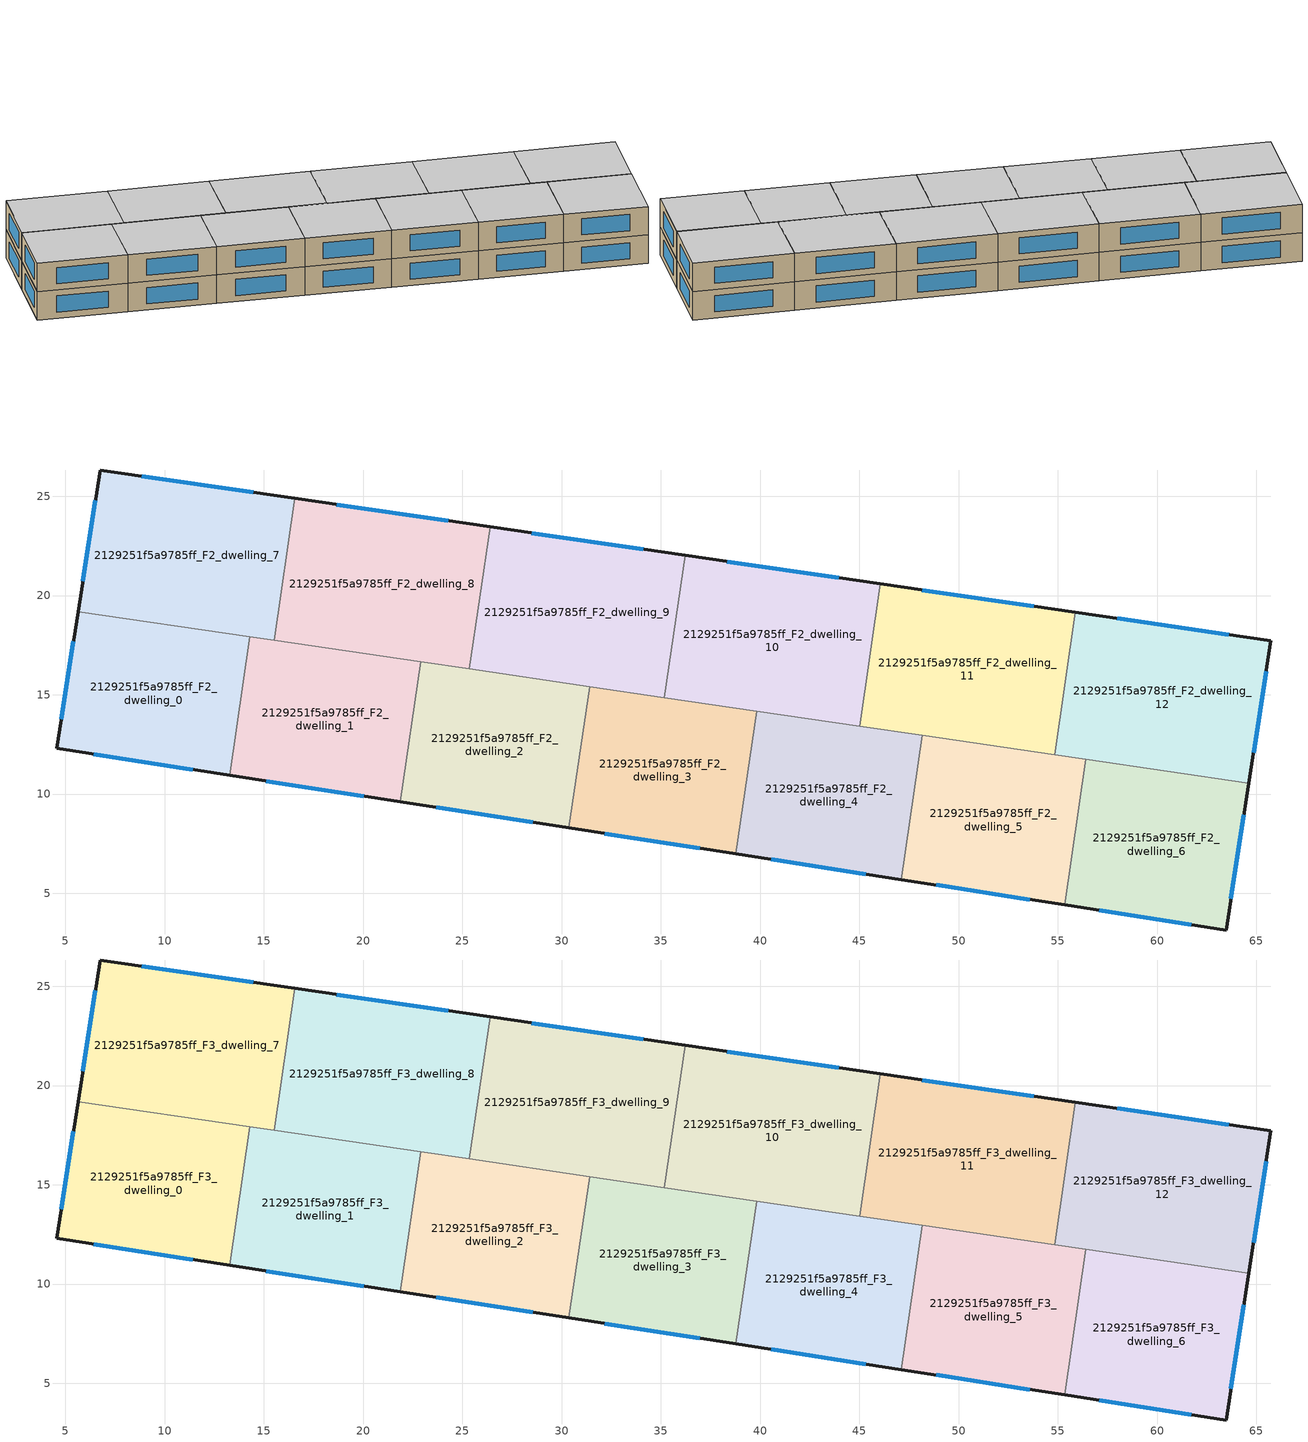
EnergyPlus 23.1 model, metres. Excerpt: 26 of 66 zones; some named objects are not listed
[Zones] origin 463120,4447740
2129251f5a9785ff_F2_dwelling_0
 floor to 2129251f5a9785ff_F1_dwelling_0 (EU_floor_Construction): 14.3,17.92 13.28,10.94 4.56,12.3 5.64,19.19 z6
 wall outside (EU_wall_Construction): 5.64,19.19 4.56,12.3 13.28,10.94 z6:9
 wall to 2129251f5a9785ff_F2_dwelling_1 (EU_wall_Construction): 13.28,10.94 14.3,17.92 z6:9
 wall to 2129251f5a9785ff_F2_dwelling_7 (EU_wall_Construction): 14.3,17.92 5.64,19.19 z6:9
 window (EU_Window_Construction): 6.43,12.01 11.41,11.23 / 5.41,17.71 4.79,13.77 z6.64:8.36
2129251f5a9785ff_F2_dwelling_1
 floor to 2129251f5a9785ff_F1_dwelling_1 (EU_floor_Construction): 22.9,16.66 21.87,9.61 13.28,10.94 14.3,17.92 z6
 wall outside (EU_wall_Construction): 13.28,10.94 21.87,9.61 z6:9
 wall to 2129251f5a9785ff_F2_dwelling_2 (EU_wall_Construction): 21.87,9.61 22.9,16.66 z6:9
 wall to 2129251f5a9785ff_F2_dwelling_8 (EU_wall_Construction): 22.9,16.66 15.52,17.74 z6:9
 wall to 2129251f5a9785ff_F2_dwelling_7 (EU_wall_Construction): 15.52,17.74 14.3,17.92 z6:9
 window (EU_Window_Construction): 15.12,10.66 20.03,9.9 z6.64:8.36
2129251f5a9785ff_F2_dwelling_10
 floor to 2129251f5a9785ff_F1_dwelling_10 (EU_floor_Construction): 46.06,20.59 45.01,13.43 35.18,14.87 36.23,22.02 z6
 wall outside (EU_wall_Construction): 46.06,20.59 36.23,22.02 z6:9
 wall to 2129251f5a9785ff_F2_dwelling_11 (EU_wall_Construction): 45.01,13.43 46.06,20.59 z6:9
 wall to 2129251f5a9785ff_F2_dwelling_9 (EU_wall_Construction): 36.23,22.02 35.18,14.87 z6:9
 wall to 2129251f5a9785ff_F2_dwelling_4 (EU_wall_Construction): 39.83,14.19 45.01,13.43 z6:9
 wall to 2129251f5a9785ff_F2_dwelling_3 (EU_wall_Construction): 35.18,14.86 39.83,14.18 z6:9
 window (EU_Window_Construction): 43.95,20.9 38.34,21.72 z6.64:8.36
2129251f5a9785ff_F2_dwelling_11
 floor to 2129251f5a9785ff_F1_dwelling_11 (EU_floor_Construction): 55.88,19.15 54.84,11.99 45.01,13.43 46.06,20.59 z6
 wall outside (EU_wall_Construction): 55.88,19.15 46.06,20.59 z6:9
 wall to 2129251f5a9785ff_F2_dwelling_12 (EU_wall_Construction): 54.84,11.99 55.88,19.15 z6:9
 wall to 2129251f5a9785ff_F2_dwelling_5 (EU_wall_Construction): 48.17,12.97 54.84,11.99 z6:9
 wall to 2129251f5a9785ff_F2_dwelling_4 (EU_wall_Construction): 45.01,13.43 48.17,12.97 z6:9
 window (EU_Window_Construction): 53.78,19.46 48.16,20.28 z6.64:8.36
2129251f5a9785ff_F2_dwelling_12
 floor to 2129251f5a9785ff_F1_dwelling_12 (EU_floor_Construction): 65.73,17.71 64.62,10.56 54.84,11.99 55.88,19.15 z6
 wall outside (EU_wall_Construction): 64.62,10.56 65.73,17.71 55.88,19.15 z6:9
 wall to 2129251f5a9785ff_F2_dwelling_6 (EU_wall_Construction): 56.42,11.76 64.62,10.56 z6:9
 wall to 2129251f5a9785ff_F2_dwelling_5 (EU_wall_Construction): 54.83,11.99 56.42,11.76 z6:9
 window (EU_Window_Construction): 64.86,12.09 65.5,16.18 / 63.62,18.02 57.99,18.85 z6.64:8.36
2129251f5a9785ff_F2_dwelling_2
 floor to 2129251f5a9785ff_F1_dwelling_2 (EU_floor_Construction): 31.41,15.42 30.36,8.29 21.87,9.61 22.9,16.66 z6
 wall outside (EU_wall_Construction): 21.87,9.61 30.36,8.29 z6:9
 wall to 2129251f5a9785ff_F2_dwelling_3 (EU_wall_Construction): 30.36,8.29 31.41,15.42 z6:9
 wall to 2129251f5a9785ff_F2_dwelling_9 (EU_wall_Construction): 31.41,15.42 25.35,16.3 z6:9
 wall to 2129251f5a9785ff_F2_dwelling_8 (EU_wall_Construction): 25.35,16.3 22.9,16.66 z6:9
 window (EU_Window_Construction): 23.69,9.33 28.54,8.57 z6.64:8.36
2129251f5a9785ff_F2_dwelling_3
 floor to 2129251f5a9785ff_F1_dwelling_3 (EU_floor_Construction): 39.83,14.18 38.78,6.99 30.36,8.29 31.41,15.42 z6
 wall outside (EU_wall_Construction): 30.36,8.29 38.78,6.99 z6:9
 wall to 2129251f5a9785ff_F2_dwelling_4 (EU_wall_Construction): 38.78,6.99 39.83,14.18 z6:9
 wall to 2129251f5a9785ff_F2_dwelling_9 (EU_wall_Construction): 35.18,14.87 31.41,15.42 z6:9
 window (EU_Window_Construction): 32.17,8.01 36.97,7.27 z6.64:8.36
2129251f5a9785ff_F2_dwelling_4
 floor to 2129251f5a9785ff_F1_dwelling_4 (EU_floor_Construction): 48.17,12.96 47.1,5.69 38.78,6.99 39.83,14.18 z6
 wall outside (EU_wall_Construction): 38.78,6.99 47.1,5.69 z6:9
 wall to 2129251f5a9785ff_F2_dwelling_5 (EU_wall_Construction): 47.1,5.69 48.17,12.96 z6:9
 window (EU_Window_Construction): 40.56,6.71 45.32,5.97 z6.64:8.36
2129251f5a9785ff_F2_dwelling_5
 floor to 2129251f5a9785ff_F1_dwelling_5 (EU_floor_Construction): 56.42,11.76 55.34,4.41 47.1,5.69 48.17,12.96 z6
 wall outside (EU_wall_Construction): 47.1,5.69 55.34,4.41 z6:9
 wall to 2129251f5a9785ff_F2_dwelling_6 (EU_wall_Construction): 55.34,4.41 56.42,11.76 z6:9
 window (EU_Window_Construction): 48.87,5.42 53.58,4.69 z6.64:8.36
2129251f5a9785ff_F2_dwelling_6
 floor to 2129251f5a9785ff_F1_dwelling_6 (EU_floor_Construction): 64.62,10.56 63.48,3.15 55.34,4.41 56.42,11.76 z6
 wall outside (EU_wall_Construction): 55.34,4.41 63.48,3.15 64.62,10.56 z6:9
 window (EU_Window_Construction): 63.72,4.74 64.38,8.97 / 57.09,4.14 61.73,3.42 z6.64:8.36
2129251f5a9785ff_F2_dwelling_7
 floor to 2129251f5a9785ff_F1_dwelling_7 (EU_floor_Construction): 16.56,24.89 15.52,17.74 5.64,19.19 6.76,26.33 z6
 wall outside (EU_wall_Construction): 16.56,24.89 6.76,26.33 5.64,19.19 z6:9
 wall to 2129251f5a9785ff_F2_dwelling_8 (EU_wall_Construction): 15.52,17.74 16.56,24.89 z6:9
 window (EU_Window_Construction): 6.52,24.8 5.88,20.72 / 14.46,25.2 8.86,26.02 z6.64:8.36
2129251f5a9785ff_F2_dwelling_8
 floor to 2129251f5a9785ff_F1_dwelling_8 (EU_floor_Construction): 26.4,23.46 25.35,16.3 15.52,17.74 16.56,24.89 z6
 wall outside (EU_wall_Construction): 26.4,23.46 16.56,24.89 z6:9
 wall to 2129251f5a9785ff_F2_dwelling_9 (EU_wall_Construction): 25.35,16.3 26.4,23.46 z6:9
 window (EU_Window_Construction): 24.29,23.77 18.67,24.59 z6.64:8.36
2129251f5a9785ff_F2_dwelling_9
 floor to 2129251f5a9785ff_F1_dwelling_9 (EU_floor_Construction): 36.23,22.02 35.18,14.87 25.35,16.3 26.4,23.46 z6
 wall outside (EU_wall_Construction): 36.23,22.02 26.4,23.46 z6:9
 window (EU_Window_Construction): 34.12,22.33 28.5,23.15 z6.64:8.36
2129251f5a9785ff_F3_dwelling_0
 floor to 2129251f5a9785ff_F2_dwelling_0 (EU_floor_Construction): 14.3,17.92 13.28,10.94 4.56,12.3 5.64,19.19 z9
 wall outside (EU_wall_Construction): 5.64,19.19 4.56,12.3 13.28,10.94 z9:12
 wall to 2129251f5a9785ff_F3_dwelling_1 (EU_wall_Construction): 13.28,10.94 14.3,17.92 z9:12
 wall to 2129251f5a9785ff_F3_dwelling_7 (EU_wall_Construction): 14.3,17.92 5.64,19.19 z9:12
 window (EU_Window_Construction): 6.43,12.01 11.41,11.23 / 5.41,17.71 4.79,13.77 z9.64:11.36
 ceiling to 2129251f5a9785ff_F4_dwelling_0 (EU_floor_Construction): 13.28,10.94 14.3,17.92 5.64,19.19 4.56,12.3 z12
2129251f5a9785ff_F3_dwelling_1
 floor to 2129251f5a9785ff_F2_dwelling_1 (EU_floor_Construction): 22.9,16.66 21.87,9.61 13.28,10.94 14.3,17.92 z9
 wall outside (EU_wall_Construction): 13.28,10.94 21.87,9.61 z9:12
 wall to 2129251f5a9785ff_F3_dwelling_2 (EU_wall_Construction): 21.87,9.61 22.9,16.66 z9:12
 wall to 2129251f5a9785ff_F3_dwelling_8 (EU_wall_Construction): 22.9,16.66 15.52,17.74 z9:12
 wall to 2129251f5a9785ff_F3_dwelling_7 (EU_wall_Construction): 15.52,17.74 14.3,17.92 z9:12
 window (EU_Window_Construction): 15.12,10.66 20.03,9.9 z9.64:11.36
 ceiling to 2129251f5a9785ff_F4_dwelling_1 (EU_floor_Construction): 21.87,9.61 22.9,16.66 14.3,17.92 13.28,10.94 z12
2129251f5a9785ff_F3_dwelling_10
 floor to 2129251f5a9785ff_F2_dwelling_10 (EU_floor_Construction): 46.06,20.59 45.01,13.43 35.18,14.87 36.23,22.02 z9
 wall outside (EU_wall_Construction): 46.06,20.59 36.23,22.02 z9:12
 wall to 2129251f5a9785ff_F3_dwelling_11 (EU_wall_Construction): 45.01,13.43 46.06,20.59 z9:12
 wall to 2129251f5a9785ff_F3_dwelling_9 (EU_wall_Construction): 36.23,22.02 35.18,14.87 z9:12
 wall to 2129251f5a9785ff_F3_dwelling_4 (EU_wall_Construction): 39.83,14.19 45.01,13.43 z9:12
 wall to 2129251f5a9785ff_F3_dwelling_3 (EU_wall_Construction): 35.18,14.86 39.83,14.18 z9:12
 window (EU_Window_Construction): 43.95,20.9 38.34,21.72 z9.64:11.36
 ceiling to 2129251f5a9785ff_F4_dwelling_10 (EU_floor_Construction): 45.01,13.43 46.06,20.59 36.23,22.02 35.18,14.87 z12
2129251f5a9785ff_F3_dwelling_11
 floor to 2129251f5a9785ff_F2_dwelling_11 (EU_floor_Construction): 55.88,19.15 54.84,11.99 45.01,13.43 46.06,20.59 z9
 wall outside (EU_wall_Construction): 55.88,19.15 46.06,20.59 z9:12
 wall to 2129251f5a9785ff_F3_dwelling_12 (EU_wall_Construction): 54.84,11.99 55.88,19.15 z9:12
 wall to 2129251f5a9785ff_F3_dwelling_5 (EU_wall_Construction): 48.17,12.97 54.84,11.99 z9:12
 wall to 2129251f5a9785ff_F3_dwelling_4 (EU_wall_Construction): 45.01,13.43 48.17,12.97 z9:12
 window (EU_Window_Construction): 53.78,19.46 48.16,20.28 z9.64:11.36
 ceiling to 2129251f5a9785ff_F4_dwelling_11 (EU_floor_Construction): 54.84,11.99 55.88,19.15 46.06,20.59 45.01,13.43 z12
2129251f5a9785ff_F3_dwelling_12
 floor to 2129251f5a9785ff_F2_dwelling_12 (EU_floor_Construction): 65.73,17.71 64.62,10.56 54.84,11.99 55.88,19.15 z9
 wall outside (EU_wall_Construction): 64.62,10.56 65.73,17.71 55.88,19.15 z9:12
 wall to 2129251f5a9785ff_F3_dwelling_6 (EU_wall_Construction): 56.42,11.76 64.62,10.56 z9:12
 wall to 2129251f5a9785ff_F3_dwelling_5 (EU_wall_Construction): 54.83,11.99 56.42,11.76 z9:12
 window (EU_Window_Construction): 64.86,12.09 65.5,16.18 / 63.62,18.02 57.99,18.85 z9.64:11.36
 ceiling to 2129251f5a9785ff_F4_dwelling_12 (EU_floor_Construction): 64.62,10.56 65.73,17.71 55.88,19.15 54.84,11.99 z12
2129251f5a9785ff_F3_dwelling_2
 floor to 2129251f5a9785ff_F2_dwelling_2 (EU_floor_Construction): 31.41,15.42 30.36,8.29 21.87,9.61 22.9,16.66 z9
 wall outside (EU_wall_Construction): 21.87,9.61 30.36,8.29 z9:12
 wall to 2129251f5a9785ff_F3_dwelling_3 (EU_wall_Construction): 30.36,8.29 31.41,15.42 z9:12
 wall to 2129251f5a9785ff_F3_dwelling_9 (EU_wall_Construction): 31.41,15.42 25.35,16.3 z9:12
 wall to 2129251f5a9785ff_F3_dwelling_8 (EU_wall_Construction): 25.35,16.3 22.9,16.66 z9:12
 window (EU_Window_Construction): 23.69,9.33 28.54,8.57 z9.64:11.36
 ceiling to 2129251f5a9785ff_F4_dwelling_2 (EU_floor_Construction): 30.36,8.29 31.41,15.42 22.9,16.66 21.87,9.61 z12
2129251f5a9785ff_F3_dwelling_3
 floor to 2129251f5a9785ff_F2_dwelling_3 (EU_floor_Construction): 39.83,14.18 38.78,6.99 30.36,8.29 31.41,15.42 z9
 wall outside (EU_wall_Construction): 30.36,8.29 38.78,6.99 z9:12
 wall to 2129251f5a9785ff_F3_dwelling_4 (EU_wall_Construction): 38.78,6.99 39.83,14.18 z9:12
 wall to 2129251f5a9785ff_F3_dwelling_9 (EU_wall_Construction): 35.18,14.87 31.41,15.42 z9:12
 window (EU_Window_Construction): 32.17,8.01 36.97,7.27 z9.64:11.36
 ceiling to 2129251f5a9785ff_F4_dwelling_3 (EU_floor_Construction): 38.78,6.99 39.83,14.18 31.41,15.42 30.36,8.29 z12
2129251f5a9785ff_F3_dwelling_4
 floor to 2129251f5a9785ff_F2_dwelling_4 (EU_floor_Construction): 48.17,12.96 47.1,5.69 38.78,6.99 39.83,14.18 z9
 wall outside (EU_wall_Construction): 38.78,6.99 47.1,5.69 z9:12
 wall to 2129251f5a9785ff_F3_dwelling_5 (EU_wall_Construction): 47.1,5.69 48.17,12.96 z9:12
 window (EU_Window_Construction): 40.56,6.71 45.32,5.97 z9.64:11.36
 ceiling to 2129251f5a9785ff_F4_dwelling_4 (EU_floor_Construction): 47.1,5.69 48.17,12.96 39.83,14.18 38.78,6.99 z12
2129251f5a9785ff_F3_dwelling_5
 floor to 2129251f5a9785ff_F2_dwelling_5 (EU_floor_Construction): 56.42,11.76 55.34,4.41 47.1,5.69 48.17,12.96 z9
 wall outside (EU_wall_Construction): 47.1,5.69 55.34,4.41 z9:12
 wall to 2129251f5a9785ff_F3_dwelling_6 (EU_wall_Construction): 55.34,4.41 56.42,11.76 z9:12
 window (EU_Window_Construction): 48.87,5.42 53.58,4.69 z9.64:11.36
 ceiling to 2129251f5a9785ff_F4_dwelling_5 (EU_floor_Construction): 55.34,4.41 56.42,11.76 48.17,12.96 47.1,5.69 z12
2129251f5a9785ff_F3_dwelling_6
 floor to 2129251f5a9785ff_F2_dwelling_6 (EU_floor_Construction): 64.62,10.56 63.48,3.15 55.34,4.41 56.42,11.76 z9
 wall outside (EU_wall_Construction): 55.34,4.41 63.48,3.15 64.62,10.56 z9:12
 window (EU_Window_Construction): 63.72,4.74 64.38,8.97 / 57.09,4.14 61.73,3.42 z9.64:11.36
 ceiling to 2129251f5a9785ff_F4_dwelling_6 (EU_floor_Construction): 63.48,3.15 64.62,10.56 56.42,11.76 55.34,4.41 z12
2129251f5a9785ff_F3_dwelling_7
 floor to 2129251f5a9785ff_F2_dwelling_7 (EU_floor_Construction): 16.56,24.89 15.52,17.74 5.64,19.19 6.76,26.33 z9
 wall outside (EU_wall_Construction): 16.56,24.89 6.76,26.33 5.64,19.19 z9:12
 wall to 2129251f5a9785ff_F3_dwelling_8 (EU_wall_Construction): 15.52,17.74 16.56,24.89 z9:12
 window (EU_Window_Construction): 6.52,24.8 5.88,20.72 / 14.46,25.2 8.86,26.02 z9.64:11.36
 ceiling to 2129251f5a9785ff_F4_dwelling_7 (EU_floor_Construction): 15.52,17.74 16.56,24.89 6.76,26.33 5.64,19.19 z12
2129251f5a9785ff_F3_dwelling_8
 floor to 2129251f5a9785ff_F2_dwelling_8 (EU_floor_Construction): 26.4,23.46 25.35,16.3 15.52,17.74 16.56,24.89 z9
 wall outside (EU_wall_Construction): 26.4,23.46 16.56,24.89 z9:12
 wall to 2129251f5a9785ff_F3_dwelling_9 (EU_wall_Construction): 25.35,16.3 26.4,23.46 z9:12
 window (EU_Window_Construction): 24.29,23.77 18.67,24.59 z9.64:11.36
 ceiling to 2129251f5a9785ff_F4_dwelling_8 (EU_floor_Construction): 25.35,16.3 26.4,23.46 16.56,24.89 15.52,17.74 z12
2129251f5a9785ff_F3_dwelling_9
 floor to 2129251f5a9785ff_F2_dwelling_9 (EU_floor_Construction): 36.23,22.02 35.18,14.87 25.35,16.3 26.4,23.46 z9
 wall outside (EU_wall_Construction): 36.23,22.02 26.4,23.46 z9:12
 window (EU_Window_Construction): 34.12,22.33 28.5,23.15 z9.64:11.36
 ceiling to 2129251f5a9785ff_F4_dwelling_9 (EU_floor_Construction): 35.18,14.87 36.23,22.02 26.4,23.46 25.35,16.3 z12
[Building]
EU S2 Campaign: North Axis=0; Terrain=City; Solar Distribution=FullExterior
[Site:Location]
Yerevan-Zvartnots.Intl.AP: Latitude=40.15; Longitude=44.383; Time Zone=4; Elevation=854
[SizingPeriod:WeatherFileDays]
AnnualSizingPeriod: Begin Month=1; Begin Day of Month=1; End Month=12; End Day of Month=31; Day of Week for Start Day=Monday; Use Weather File Daylight Saving Period=No; Use Weather File Rain and Snow Indicators=No
[MATERIAL]
EU_InternalMass_Material: Roughness=MediumRough; Thickness=0.1; Conductivity=1; Density=1800; Specific Heat=900; Thermal Absorptance=0.9; Solar Absorptance=0.7; Visible Absorptance=0.7
[MATERIAL:NOMASS] Roughness=MediumRough; Thermal Absorptance=0.9; Solar Absorptance=0.7; Visible Absorptance=0.7
Name | Thermal Resistance
EU_wall_NoMass | 1.05043
EU_floor_NoMass | 0.478065
[WINDOWMATERIAL:SIMPLEGLAZINGSYSTEM]
EU_Window_SimpleGlazing: UFactor=2.5566; Solar Heat Gain Coefficient=0.75; Visible Transmittance=0.75
[CONSTRUCTION]
EU_wall_Construction: EU_wall_NoMass
EU_floor_Construction: EU_floor_NoMass
EU_Window_Construction: EU_Window_SimpleGlazing
EU_InternalMass_Construction: EU_InternalMass_Material
[ZONE] Type=1; Multiplier=1; Ceiling Height=autocalculate; Floor Area=autocalculate; Part of Total Floor Area=Yes
Name | Volume
2129251f5a9785ff_F2_dwelling_0; 2129251f5a9785ff_F3_dwelling_0 | 184.828
2129251f5a9785ff_F2_dwelling_1; 2129251f5a9785ff_F3_dwelling_1 | 184.802
2129251f5a9785ff_F2_dwelling_10; 2129251f5a9785ff_F3_dwelling_10 | 215.616
2129251f5a9785ff_F2_dwelling_11; 2129251f5a9785ff_F3_dwelling_11 | 215.606
2129251f5a9785ff_F2_dwelling_12; 2129251f5a9785ff_F3_dwelling_12 | 215.633
2129251f5a9785ff_F2_dwelling_2; 2129251f5a9785ff_F3_dwelling_2 | 184.808
2129251f5a9785ff_F2_dwelling_3; 2129251f5a9785ff_F3_dwelling_3 | 184.816
2129251f5a9785ff_F2_dwelling_4; 2129251f5a9785ff_F3_dwelling_4; 2129251f5a9785ff_F2_dwelling_6; 2129251f5a9785ff_F3_dwelling_6 | 184.823
2129251f5a9785ff_F2_dwelling_5; 2129251f5a9785ff_F3_dwelling_5 | 184.804
2129251f5a9785ff_F2_dwelling_7; 2129251f5a9785ff_F3_dwelling_7 | 215.613
2129251f5a9785ff_F2_dwelling_8; 2129251f5a9785ff_F3_dwelling_8; 2129251f5a9785ff_F2_dwelling_9; 2129251f5a9785ff_F3_dwelling_9 | 215.617
[INTERNALMASS] Construction=EU_InternalMass_Construction
Name | Zone or ZoneList | Surface Area
2129251f5a9785ff_F2_dwelling_0_EU_InternalMass | 2129251f5a9785ff_F2_dwelling_0 | 61.6094
2129251f5a9785ff_F2_dwelling_1_EU_InternalMass | 2129251f5a9785ff_F2_dwelling_1 | 61.6003
2129251f5a9785ff_F2_dwelling_2_EU_InternalMass | 2129251f5a9785ff_F2_dwelling_2 | 61.6029
2129251f5a9785ff_F2_dwelling_3_EU_InternalMass | 2129251f5a9785ff_F2_dwelling_3 | 61.6053
2129251f5a9785ff_F2_dwelling_4_EU_InternalMass | 2129251f5a9785ff_F2_dwelling_4 | 61.6079
2129251f5a9785ff_F2_dwelling_5_EU_InternalMass | 2129251f5a9785ff_F2_dwelling_5 | 61.6016
2129251f5a9785ff_F2_dwelling_6_EU_InternalMass | 2129251f5a9785ff_F2_dwelling_6 | 61.6074
2129251f5a9785ff_F2_dwelling_7_EU_InternalMass | 2129251f5a9785ff_F2_dwelling_7 | 71.8709
2129251f5a9785ff_F2_dwelling_8_EU_InternalMass | 2129251f5a9785ff_F2_dwelling_8 | 71.8724
2129251f5a9785ff_F2_dwelling_9_EU_InternalMass | 2129251f5a9785ff_F2_dwelling_9 | 71.8722
2129251f5a9785ff_F2_dwelling_10_EU_InternalMass | 2129251f5a9785ff_F2_dwelling_10 | 71.8719
2129251f5a9785ff_F2_dwelling_11_EU_InternalMass | 2129251f5a9785ff_F2_dwelling_11 | 71.8688
2129251f5a9785ff_F2_dwelling_12_EU_InternalMass | 2129251f5a9785ff_F2_dwelling_12 | 71.8776
2129251f5a9785ff_F3_dwelling_0_EU_InternalMass | 2129251f5a9785ff_F3_dwelling_0 | 61.6094
2129251f5a9785ff_F3_dwelling_1_EU_InternalMass | 2129251f5a9785ff_F3_dwelling_1 | 61.6003
2129251f5a9785ff_F3_dwelling_2_EU_InternalMass | 2129251f5a9785ff_F3_dwelling_2 | 61.6029
2129251f5a9785ff_F3_dwelling_3_EU_InternalMass | 2129251f5a9785ff_F3_dwelling_3 | 61.6053
2129251f5a9785ff_F3_dwelling_4_EU_InternalMass | 2129251f5a9785ff_F3_dwelling_4 | 61.6079
2129251f5a9785ff_F3_dwelling_5_EU_InternalMass | 2129251f5a9785ff_F3_dwelling_5 | 61.6016
2129251f5a9785ff_F3_dwelling_6_EU_InternalMass | 2129251f5a9785ff_F3_dwelling_6 | 61.6074
2129251f5a9785ff_F3_dwelling_7_EU_InternalMass | 2129251f5a9785ff_F3_dwelling_7 | 71.8709
2129251f5a9785ff_F3_dwelling_8_EU_InternalMass | 2129251f5a9785ff_F3_dwelling_8 | 71.8724
2129251f5a9785ff_F3_dwelling_9_EU_InternalMass | 2129251f5a9785ff_F3_dwelling_9 | 71.8722
2129251f5a9785ff_F3_dwelling_10_EU_InternalMass | 2129251f5a9785ff_F3_dwelling_10 | 71.8719
2129251f5a9785ff_F3_dwelling_11_EU_InternalMass | 2129251f5a9785ff_F3_dwelling_11 | 71.8688
2129251f5a9785ff_F3_dwelling_12_EU_InternalMass | 2129251f5a9785ff_F3_dwelling_12 | 71.8776
[OTHEREQUIPMENT] Fuel Type=Electricity; Design Level Calculation Method=Watts/Area; Power per Zone Floor Area=1; Fraction Latent=0; Fraction Radiant=0; Fraction Lost=0; Carbon Dioxide Generation Rate=0; EndUse Subcategory=EU_Step8_InternalGains
Name | Zone or ZoneList or Space or SpaceList | Schedule
EU_Step8_InternalGain_2129251f5a9785ff_F2_dwelling_0_f000 | 2129251f5a9785ff_F2_dwelling_0 | EU_Step8_GainSchedule_2129251f5a9785ff_F2_dwelling_0_f000
EU_Step8_InternalGain_2129251f5a9785ff_F2_dwelling_1_f000 | 2129251f5a9785ff_F2_dwelling_1 | EU_Step8_GainSchedule_2129251f5a9785ff_F2_dwelling_1_f000
EU_Step8_InternalGain_2129251f5a9785ff_F2_dwelling_2_f000 | 2129251f5a9785ff_F2_dwelling_2 | EU_Step8_GainSchedule_2129251f5a9785ff_F2_dwelling_2_f000
EU_Step8_InternalGain_2129251f5a9785ff_F2_dwelling_3_f000 | 2129251f5a9785ff_F2_dwelling_3 | EU_Step8_GainSchedule_2129251f5a9785ff_F2_dwelling_3_f000
EU_Step8_InternalGain_2129251f5a9785ff_F2_dwelling_4_f000 | 2129251f5a9785ff_F2_dwelling_4 | EU_Step8_GainSchedule_2129251f5a9785ff_F2_dwelling_4_f000
EU_Step8_InternalGain_2129251f5a9785ff_F2_dwelling_5_f000 | 2129251f5a9785ff_F2_dwelling_5 | EU_Step8_GainSchedule_2129251f5a9785ff_F2_dwelling_5_f000
EU_Step8_InternalGain_2129251f5a9785ff_F2_dwelling_6_f000 | 2129251f5a9785ff_F2_dwelling_6 | EU_Step8_GainSchedule_2129251f5a9785ff_F2_dwelling_6_f000
EU_Step8_InternalGain_2129251f5a9785ff_F2_dwelling_7_f000 | 2129251f5a9785ff_F2_dwelling_7 | EU_Step8_GainSchedule_2129251f5a9785ff_F2_dwelling_7_f000
EU_Step8_InternalGain_2129251f5a9785ff_F2_dwelling_8_f000 | 2129251f5a9785ff_F2_dwelling_8 | EU_Step8_GainSchedule_2129251f5a9785ff_F2_dwelling_8_f000
EU_Step8_InternalGain_2129251f5a9785ff_F2_dwelling_9_f000 | 2129251f5a9785ff_F2_dwelling_9 | EU_Step8_GainSchedule_2129251f5a9785ff_F2_dwelling_9_f000
EU_Step8_InternalGain_2129251f5a9785ff_F2_dwelling_10_f000 | 2129251f5a9785ff_F2_dwelling_10 | EU_Step8_GainSchedule_2129251f5a9785ff_F2_dwelling_10_f000
EU_Step8_InternalGain_2129251f5a9785ff_F2_dwelling_11_f000 | 2129251f5a9785ff_F2_dwelling_11 | EU_Step8_GainSchedule_2129251f5a9785ff_F2_dwelling_11_f000
EU_Step8_InternalGain_2129251f5a9785ff_F2_dwelling_12_f000 | 2129251f5a9785ff_F2_dwelling_12 | EU_Step8_GainSchedule_2129251f5a9785ff_F2_dwelling_12_f000
EU_Step8_InternalGain_2129251f5a9785ff_F3_dwelling_0_f000 | 2129251f5a9785ff_F3_dwelling_0 | EU_Step8_GainSchedule_2129251f5a9785ff_F3_dwelling_0_f000
EU_Step8_InternalGain_2129251f5a9785ff_F3_dwelling_1_f000 | 2129251f5a9785ff_F3_dwelling_1 | EU_Step8_GainSchedule_2129251f5a9785ff_F3_dwelling_1_f000
EU_Step8_InternalGain_2129251f5a9785ff_F3_dwelling_2_f000 | 2129251f5a9785ff_F3_dwelling_2 | EU_Step8_GainSchedule_2129251f5a9785ff_F3_dwelling_2_f000
EU_Step8_InternalGain_2129251f5a9785ff_F3_dwelling_3_f000 | 2129251f5a9785ff_F3_dwelling_3 | EU_Step8_GainSchedule_2129251f5a9785ff_F3_dwelling_3_f000
EU_Step8_InternalGain_2129251f5a9785ff_F3_dwelling_4_f000 | 2129251f5a9785ff_F3_dwelling_4 | EU_Step8_GainSchedule_2129251f5a9785ff_F3_dwelling_4_f000
EU_Step8_InternalGain_2129251f5a9785ff_F3_dwelling_5_f000 | 2129251f5a9785ff_F3_dwelling_5 | EU_Step8_GainSchedule_2129251f5a9785ff_F3_dwelling_5_f000
EU_Step8_InternalGain_2129251f5a9785ff_F3_dwelling_6_f000 | 2129251f5a9785ff_F3_dwelling_6 | EU_Step8_GainSchedule_2129251f5a9785ff_F3_dwelling_6_f000
EU_Step8_InternalGain_2129251f5a9785ff_F3_dwelling_7_f000 | 2129251f5a9785ff_F3_dwelling_7 | EU_Step8_GainSchedule_2129251f5a9785ff_F3_dwelling_7_f000
EU_Step8_InternalGain_2129251f5a9785ff_F3_dwelling_8_f000 | 2129251f5a9785ff_F3_dwelling_8 | EU_Step8_GainSchedule_2129251f5a9785ff_F3_dwelling_8_f000
EU_Step8_InternalGain_2129251f5a9785ff_F3_dwelling_9_f000 | 2129251f5a9785ff_F3_dwelling_9 | EU_Step8_GainSchedule_2129251f5a9785ff_F3_dwelling_9_f000
EU_Step8_InternalGain_2129251f5a9785ff_F3_dwelling_10_f000 | 2129251f5a9785ff_F3_dwelling_10 | EU_Step8_GainSchedule_2129251f5a9785ff_F3_dwelling_10_f000
EU_Step8_InternalGain_2129251f5a9785ff_F3_dwelling_11_f000 | 2129251f5a9785ff_F3_dwelling_11 | EU_Step8_GainSchedule_2129251f5a9785ff_F3_dwelling_11_f000
EU_Step8_InternalGain_2129251f5a9785ff_F3_dwelling_12_f000 | 2129251f5a9785ff_F3_dwelling_12 | EU_Step8_GainSchedule_2129251f5a9785ff_F3_dwelling_12_f000
[ZONEVENTILATION:DESIGNFLOWRATE] Schedule=EU_AlwaysOn; Design Flow Rate Calculation Method=AirChanges/Hour; Air Changes per Hour=0.557805; Ventilation Type=Natural; Fan Pressure Rise=0; Fan Total Efficiency=1; Constant Term Coefficient=1; Temperature Term Coefficient=0; Velocity Term Coefficient=0; Velocity Squared Term Coefficient=0; Minimum Indoor Temperature=-100; Maximum Indoor Temperature=100; Delta Temperature=-100; Minimum Outdoor Temperature=-100; Maximum Outdoor Temperature=100; Maximum Wind Speed=40
Name | Zone or ZoneList or Space or SpaceList
EU_ConstantAir_2129251f5a9785ff_F2_dwelling_0 | 2129251f5a9785ff_F2_dwelling_0
EU_ConstantAir_2129251f5a9785ff_F2_dwelling_1 | 2129251f5a9785ff_F2_dwelling_1
EU_ConstantAir_2129251f5a9785ff_F2_dwelling_2 | 2129251f5a9785ff_F2_dwelling_2
EU_ConstantAir_2129251f5a9785ff_F2_dwelling_3 | 2129251f5a9785ff_F2_dwelling_3
EU_ConstantAir_2129251f5a9785ff_F2_dwelling_4 | 2129251f5a9785ff_F2_dwelling_4
EU_ConstantAir_2129251f5a9785ff_F2_dwelling_5 | 2129251f5a9785ff_F2_dwelling_5
EU_ConstantAir_2129251f5a9785ff_F2_dwelling_6 | 2129251f5a9785ff_F2_dwelling_6
EU_ConstantAir_2129251f5a9785ff_F2_dwelling_7 | 2129251f5a9785ff_F2_dwelling_7
EU_ConstantAir_2129251f5a9785ff_F2_dwelling_8 | 2129251f5a9785ff_F2_dwelling_8
EU_ConstantAir_2129251f5a9785ff_F2_dwelling_9 | 2129251f5a9785ff_F2_dwelling_9
EU_ConstantAir_2129251f5a9785ff_F2_dwelling_10 | 2129251f5a9785ff_F2_dwelling_10
EU_ConstantAir_2129251f5a9785ff_F2_dwelling_11 | 2129251f5a9785ff_F2_dwelling_11
EU_ConstantAir_2129251f5a9785ff_F2_dwelling_12 | 2129251f5a9785ff_F2_dwelling_12
EU_ConstantAir_2129251f5a9785ff_F3_dwelling_0 | 2129251f5a9785ff_F3_dwelling_0
EU_ConstantAir_2129251f5a9785ff_F3_dwelling_1 | 2129251f5a9785ff_F3_dwelling_1
EU_ConstantAir_2129251f5a9785ff_F3_dwelling_2 | 2129251f5a9785ff_F3_dwelling_2
EU_ConstantAir_2129251f5a9785ff_F3_dwelling_3 | 2129251f5a9785ff_F3_dwelling_3
EU_ConstantAir_2129251f5a9785ff_F3_dwelling_4 | 2129251f5a9785ff_F3_dwelling_4
EU_ConstantAir_2129251f5a9785ff_F3_dwelling_5 | 2129251f5a9785ff_F3_dwelling_5
EU_ConstantAir_2129251f5a9785ff_F3_dwelling_6 | 2129251f5a9785ff_F3_dwelling_6
EU_ConstantAir_2129251f5a9785ff_F3_dwelling_7 | 2129251f5a9785ff_F3_dwelling_7
EU_ConstantAir_2129251f5a9785ff_F3_dwelling_8 | 2129251f5a9785ff_F3_dwelling_8
EU_ConstantAir_2129251f5a9785ff_F3_dwelling_9 | 2129251f5a9785ff_F3_dwelling_9
EU_ConstantAir_2129251f5a9785ff_F3_dwelling_10 | 2129251f5a9785ff_F3_dwelling_10
EU_ConstantAir_2129251f5a9785ff_F3_dwelling_11 | 2129251f5a9785ff_F3_dwelling_11
EU_ConstantAir_2129251f5a9785ff_F3_dwelling_12 | 2129251f5a9785ff_F3_dwelling_12
[HVACTEMPLATE:ZONE:IDEALLOADSAIRSYSTEM] System Availability Schedule=EU_AlwaysOn; Maximum Heating Supply Air Temperature=50; Minimum Cooling Supply Air Temperature=13; Maximum Heating Supply Air Humidity Ratio=0.0156; Minimum Cooling Supply Air Humidity Ratio=0.0077; Heating Limit=NoLimit; Cooling Limit=NoLimit; Heating Availability Schedule=EU_AlwaysOn; Cooling Availability Schedule=EU_CoolingOff; Dehumidification Control Type=ConstantSensibleHeatRatio; Cooling Sensible Heat Ratio=0.7; Dehumidification Setpoint=60; Humidification Control Type=None; Humidification Setpoint=30; Outdoor Air Method=None; Outdoor Air Flow Rate per Person=0.00944; Outdoor Air Flow Rate per Zone Floor Area=0; Outdoor Air Flow Rate per Zone=0; Demand Controlled Ventilation Type=None; Outdoor Air Economizer Type=NoEconomizer; Heat Recovery Type=None; Sensible Heat Recovery Effectiveness=0.7; Latent Heat Recovery Effectiveness=0.65
Name | Template Thermostat
2129251f5a9785ff_F2_dwelling_0 | EU_HeatOnly_2129251f5a9785ff_F2_dwelling_0
2129251f5a9785ff_F2_dwelling_1 | EU_HeatOnly_2129251f5a9785ff_F2_dwelling_1
2129251f5a9785ff_F2_dwelling_2 | EU_HeatOnly_2129251f5a9785ff_F2_dwelling_2
2129251f5a9785ff_F2_dwelling_3 | EU_HeatOnly_2129251f5a9785ff_F2_dwelling_3
2129251f5a9785ff_F2_dwelling_4 | EU_HeatOnly_2129251f5a9785ff_F2_dwelling_4
2129251f5a9785ff_F2_dwelling_5 | EU_HeatOnly_2129251f5a9785ff_F2_dwelling_5
2129251f5a9785ff_F2_dwelling_6 | EU_HeatOnly_2129251f5a9785ff_F2_dwelling_6
2129251f5a9785ff_F2_dwelling_7 | EU_HeatOnly_2129251f5a9785ff_F2_dwelling_7
2129251f5a9785ff_F2_dwelling_8 | EU_HeatOnly_2129251f5a9785ff_F2_dwelling_8
2129251f5a9785ff_F2_dwelling_9 | EU_HeatOnly_2129251f5a9785ff_F2_dwelling_9
2129251f5a9785ff_F2_dwelling_10 | EU_HeatOnly_2129251f5a9785ff_F2_dwelling_10
2129251f5a9785ff_F2_dwelling_11 | EU_HeatOnly_2129251f5a9785ff_F2_dwelling_11
2129251f5a9785ff_F2_dwelling_12 | EU_HeatOnly_2129251f5a9785ff_F2_dwelling_12
2129251f5a9785ff_F3_dwelling_0 | EU_HeatOnly_2129251f5a9785ff_F3_dwelling_0
2129251f5a9785ff_F3_dwelling_1 | EU_HeatOnly_2129251f5a9785ff_F3_dwelling_1
2129251f5a9785ff_F3_dwelling_2 | EU_HeatOnly_2129251f5a9785ff_F3_dwelling_2
2129251f5a9785ff_F3_dwelling_3 | EU_HeatOnly_2129251f5a9785ff_F3_dwelling_3
2129251f5a9785ff_F3_dwelling_4 | EU_HeatOnly_2129251f5a9785ff_F3_dwelling_4
2129251f5a9785ff_F3_dwelling_5 | EU_HeatOnly_2129251f5a9785ff_F3_dwelling_5
2129251f5a9785ff_F3_dwelling_6 | EU_HeatOnly_2129251f5a9785ff_F3_dwelling_6
2129251f5a9785ff_F3_dwelling_7 | EU_HeatOnly_2129251f5a9785ff_F3_dwelling_7
2129251f5a9785ff_F3_dwelling_8 | EU_HeatOnly_2129251f5a9785ff_F3_dwelling_8
2129251f5a9785ff_F3_dwelling_9 | EU_HeatOnly_2129251f5a9785ff_F3_dwelling_9
2129251f5a9785ff_F3_dwelling_10 | EU_HeatOnly_2129251f5a9785ff_F3_dwelling_10
2129251f5a9785ff_F3_dwelling_11 | EU_HeatOnly_2129251f5a9785ff_F3_dwelling_11
2129251f5a9785ff_F3_dwelling_12 | EU_HeatOnly_2129251f5a9785ff_F3_dwelling_12
[SIZING:ZONE] Zone Cooling Design Supply Air Temperature Input Method=SupplyAirTemperature; Zone Cooling Design Supply Air Temperature=13; Zone Heating Design Supply Air Temperature Input Method=SupplyAirTemperature; Zone Heating Design Supply Air Temperature=50; Zone Cooling Design Supply Air Humidity Ratio=0.008; Zone Heating Design Supply Air Humidity Ratio=0.008; Cooling Design Air Flow Method=DesignDay; Cooling Design Air Flow Rate=0; Cooling Minimum Air Flow per Zone Floor Area=0.000762; Cooling Minimum Air Flow=0; Cooling Minimum Air Flow Fraction=0.2; Heating Design Air Flow Method=DesignDay; Heating Design Air Flow Rate=0; Heating Maximum Air Flow per Zone Floor Area=0.002032; Heating Maximum Air Flow=0.141576; Heating Maximum Air Flow Fraction=0.3; Account for Dedicated Outdoor Air System=No; Dedicated Outdoor Air System Control Strategy=NeutralSupplyAir; Dedicated Outdoor Air Low Setpoint Temperature for Design=autosize; Dedicated Outdoor Air High Setpoint Temperature for Design=autosize; Zone Load Sizing Method=Sensible Load Only No Latent Load; Zone Latent Cooling Design Supply Air Humidity Ratio Input Method=HumidityRatioDifference; Zone Cooling Design Supply Air Humidity Ratio Difference=0.005; Zone Latent Heating Design Supply Air Humidity Ratio Input Method=HumidityRatioDifference; Zone Humidification Design Supply Air Humidity Ratio Difference=0.005
2129251f5a9785ff_F2_dwelling_0; 2129251f5a9785ff_F2_dwelling_1; 2129251f5a9785ff_F2_dwelling_2; 2129251f5a9785ff_F2_dwelling_3; 2129251f5a9785ff_F2_dwelling_4; 2129251f5a9785ff_F2_dwelling_5; 2129251f5a9785ff_F2_dwelling_6; 2129251f5a9785ff_F2_dwelling_7; 2129251f5a9785ff_F2_dwelling_8; 2129251f5a9785ff_F2_dwelling_9; 2129251f5a9785ff_F2_dwelling_10; 2129251f5a9785ff_F2_dwelling_11; 2129251f5a9785ff_F2_dwelling_12; 2129251f5a9785ff_F3_dwelling_0; 2129251f5a9785ff_F3_dwelling_1; 2129251f5a9785ff_F3_dwelling_2; 2129251f5a9785ff_F3_dwelling_3; 2129251f5a9785ff_F3_dwelling_4; 2129251f5a9785ff_F3_dwelling_5; 2129251f5a9785ff_F3_dwelling_6; 2129251f5a9785ff_F3_dwelling_7; 2129251f5a9785ff_F3_dwelling_8; 2129251f5a9785ff_F3_dwelling_9; 2129251f5a9785ff_F3_dwelling_10; 2129251f5a9785ff_F3_dwelling_11; 2129251f5a9785ff_F3_dwelling_12
[SCHEDULE:CONSTANT]
Name | Hourly Value
EU_AlwaysOn | 1
EU_CoolingOff | 0
[SCHEDULE:FILE] Column Number=1; Rows to Skip at Top=0; Number of Hours of Data=8760; Column Separator=Comma; Interpolate to Timestep=No; Minutes per Item=60; Adjust Schedule for Daylight Savings=Yes
Name | File
EU_Step8_GainSchedule_2129251f5a9785ff_F2_dwelling_0_f000 | ../../schedules/2129251f5a9785ff/2129251f5a9785ff_F2_dwelling_0_f000_gain.csv
EU_Step8_GainSchedule_2129251f5a9785ff_F2_dwelling_1_f000 | ../../schedules/2129251f5a9785ff/2129251f5a9785ff_F2_dwelling_1_f000_gain.csv
EU_Step8_GainSchedule_2129251f5a9785ff_F2_dwelling_2_f000 | ../../schedules/2129251f5a9785ff/2129251f5a9785ff_F2_dwelling_2_f000_gain.csv
EU_Step8_GainSchedule_2129251f5a9785ff_F2_dwelling_3_f000 | ../../schedules/2129251f5a9785ff/2129251f5a9785ff_F2_dwelling_3_f000_gain.csv
EU_Step8_GainSchedule_2129251f5a9785ff_F2_dwelling_4_f000 | ../../schedules/2129251f5a9785ff/2129251f5a9785ff_F2_dwelling_4_f000_gain.csv
EU_Step8_GainSchedule_2129251f5a9785ff_F2_dwelling_5_f000 | ../../schedules/2129251f5a9785ff/2129251f5a9785ff_F2_dwelling_5_f000_gain.csv
EU_Step8_GainSchedule_2129251f5a9785ff_F2_dwelling_6_f000 | ../../schedules/2129251f5a9785ff/2129251f5a9785ff_F2_dwelling_6_f000_gain.csv
EU_Step8_GainSchedule_2129251f5a9785ff_F2_dwelling_7_f000 | ../../schedules/2129251f5a9785ff/2129251f5a9785ff_F2_dwelling_7_f000_gain.csv
EU_Step8_GainSchedule_2129251f5a9785ff_F2_dwelling_8_f000 | ../../schedules/2129251f5a9785ff/2129251f5a9785ff_F2_dwelling_8_f000_gain.csv
EU_Step8_GainSchedule_2129251f5a9785ff_F2_dwelling_9_f000 | ../../schedules/2129251f5a9785ff/2129251f5a9785ff_F2_dwelling_9_f000_gain.csv
EU_Step8_GainSchedule_2129251f5a9785ff_F2_dwelling_10_f000 | ../../schedules/2129251f5a9785ff/2129251f5a9785ff_F2_dwelling_10_f000_gain.csv
EU_Step8_GainSchedule_2129251f5a9785ff_F2_dwelling_11_f000 | ../../schedules/2129251f5a9785ff/2129251f5a9785ff_F2_dwelling_11_f000_gain.csv
EU_Step8_GainSchedule_2129251f5a9785ff_F2_dwelling_12_f000 | ../../schedules/2129251f5a9785ff/2129251f5a9785ff_F2_dwelling_12_f000_gain.csv
EU_Step8_GainSchedule_2129251f5a9785ff_F3_dwelling_0_f000 | ../../schedules/2129251f5a9785ff/2129251f5a9785ff_F3_dwelling_0_f000_gain.csv
EU_Step8_GainSchedule_2129251f5a9785ff_F3_dwelling_1_f000 | ../../schedules/2129251f5a9785ff/2129251f5a9785ff_F3_dwelling_1_f000_gain.csv
EU_Step8_GainSchedule_2129251f5a9785ff_F3_dwelling_2_f000 | ../../schedules/2129251f5a9785ff/2129251f5a9785ff_F3_dwelling_2_f000_gain.csv
EU_Step8_GainSchedule_2129251f5a9785ff_F3_dwelling_3_f000 | ../../schedules/2129251f5a9785ff/2129251f5a9785ff_F3_dwelling_3_f000_gain.csv
EU_Step8_GainSchedule_2129251f5a9785ff_F3_dwelling_4_f000 | ../../schedules/2129251f5a9785ff/2129251f5a9785ff_F3_dwelling_4_f000_gain.csv
EU_Step8_GainSchedule_2129251f5a9785ff_F3_dwelling_5_f000 | ../../schedules/2129251f5a9785ff/2129251f5a9785ff_F3_dwelling_5_f000_gain.csv
EU_Step8_GainSchedule_2129251f5a9785ff_F3_dwelling_6_f000 | ../../schedules/2129251f5a9785ff/2129251f5a9785ff_F3_dwelling_6_f000_gain.csv
EU_Step8_GainSchedule_2129251f5a9785ff_F3_dwelling_7_f000 | ../../schedules/2129251f5a9785ff/2129251f5a9785ff_F3_dwelling_7_f000_gain.csv
EU_Step8_GainSchedule_2129251f5a9785ff_F3_dwelling_8_f000 | ../../schedules/2129251f5a9785ff/2129251f5a9785ff_F3_dwelling_8_f000_gain.csv
EU_Step8_GainSchedule_2129251f5a9785ff_F3_dwelling_9_f000 | ../../schedules/2129251f5a9785ff/2129251f5a9785ff_F3_dwelling_9_f000_gain.csv
EU_Step8_GainSchedule_2129251f5a9785ff_F3_dwelling_10_f000 | ../../schedules/2129251f5a9785ff/2129251f5a9785ff_F3_dwelling_10_f000_gain.csv
EU_Step8_GainSchedule_2129251f5a9785ff_F3_dwelling_11_f000 | ../../schedules/2129251f5a9785ff/2129251f5a9785ff_F3_dwelling_11_f000_gain.csv
EU_Step8_GainSchedule_2129251f5a9785ff_F3_dwelling_12_f000 | ../../schedules/2129251f5a9785ff/2129251f5a9785ff_F3_dwelling_12_f000_gain.csv
